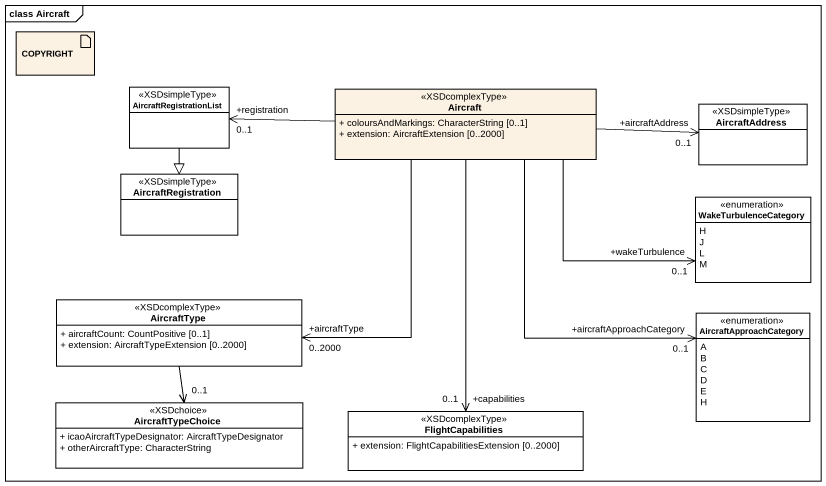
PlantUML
@startuml
mainframe class Aircraft
allowmixing
hide circle
hide empty members
skinparam classAttributeIconSize 0
artifact COPYRIGHT #FCF2E3
class AircraftRegistrationList <<XSDsimpleType>>
class Aircraft <<XSDcomplexType>> #FCF2E3 {
  + coloursAndMarkings: CharacterString [0..1]
  + extension: AircraftExtension [0..2000]
}
class AircraftAddress <<XSDsimpleType>>
class AircraftRegistration <<XSDsimpleType>>
enum WakeTurbulenceCategory {
  H
  J
  L
  M
}
class AircraftType <<XSDcomplexType>> {
  + aircraftCount: CountPositive [0..1]
  + extension: AircraftTypeExtension [0..2000]
}
enum AircraftApproachCategory {
  A
  B
  C
  D
  E
  H
}
class AircraftTypeChoice <<XSDchoice>> {
  + icaoAircraftTypeDesignator: AircraftTypeDesignator
  + otherAircraftType: CharacterString
}
class FlightCapabilities <<XSDcomplexType>> {
  + extension: FlightCapabilitiesExtension [0..2000]
}
AircraftRegistrationList --|> AircraftRegistration
Aircraft -left-> "+registration\n0..1" AircraftRegistrationList
Aircraft -right-> "+aircraftAddress\n0..1" AircraftAddress
Aircraft -right-> "+wakeTurbulence\n0..1" WakeTurbulenceCategory
Aircraft --> "+aircraftType\n0..2000" AircraftType
Aircraft --> "+aircraftApproachCategory\n0..1" AircraftApproachCategory
Aircraft --> "+capabilities\n0..1" FlightCapabilities
AircraftType --> "0..1" AircraftTypeChoice
@enduml
